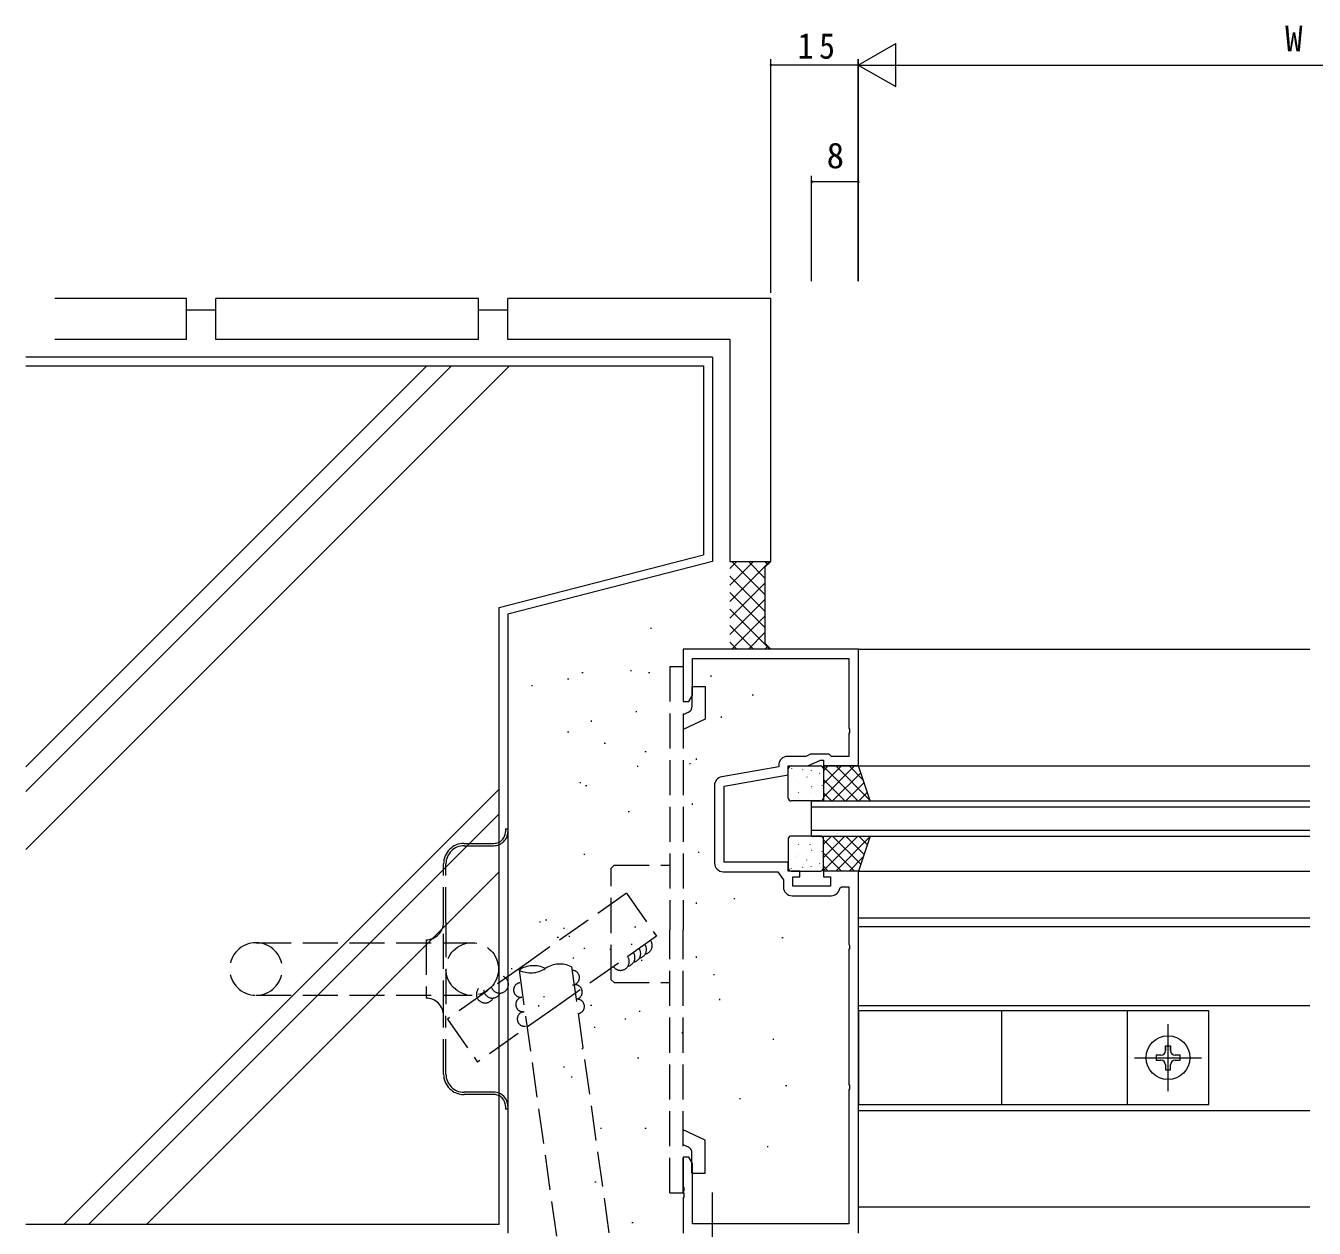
# Model space of a CAD drawing. Units: millimetres, scale not verified. Extents: x -841 to 746, y -594 to 534.
# Drawn here: x -131.1 to 89.4, y -183.8 to 22.1 of the extents above; entities that cross this region are included whole.
import ezdxf
from ezdxf.enums import TextEntityAlignment as Align

# ---------------------------------------------------------------- set-up
doc = ezdxf.new("R2010")
doc.units = ezdxf.units.MM
doc.header["$LTSCALE"] = 2
doc.linetypes.add('CHAIN2', pattern=[12, 9, -1, 1, -1])
doc.linetypes.add('DASHED3', pattern=[4, 3, -1])
for name, color, linetype, lineweight in [('0-3_YKK_12', 2, 'Continuous', 9), ('0-4_YSS_K', 3, 'Continuous', 9), ('0-5_YKK_D', 6, 'Continuous', 9), ('0-6_YKK_13', 4, 'Continuous', 9), ('0-7_YKK_11', 7, 'Continuous', 9)]:
    doc.layers.add(name, color=color, linetype=linetype, lineweight=lineweight)
doc.styles.add('ＭＳ ゴシック', font='')
doc.styles.get('ＭＳ ゴシック').set_extended_font_data('MS Gothic')

msp = doc.modelspace()

# ---------------------------------------------------------------- linework, layer by layer
at = {"layer": '0-3_YKK_12'}
for p, q in [((11.369, -84.644), (88.619, -84.644)), ((11.369, -104.644), (88.619, -104.644)), ((3.369, -110.644), (88.619, -110.644)), ((3.369, -116.644), (3.369, -110.644)), ((3.369, -111.644), (88.619, -111.644)), ((3.369, -115.644), (88.619, -115.644)), ((3.369, -116.644), (88.619, -116.644)), ((11.369, -122.644), (88.619, -122.644)), ((11.369, -130.644), (88.619, -130.644)), ((11.369, -132.144), (88.619, -132.144)), ((11.369, -145.644), (88.619, -145.644)), ((11.369, -163.644), (88.619, -163.644)), ((11.369, -180.144), (88.619, -180.144))]:
    msp.add_line(p, q, dxfattribs=at)
at = {"layer": '0-3_YKK_12', "linetype": 'CHAIN2'}
msp.add_line((-13.631, -189.623), (-13.631, -177.703), dxfattribs=at)
at = {"layer": '0-4_YSS_K'}
for p, q in [((-103.631, -24.646), (-126.141, -24.646)), ((-103.631, -31.646), (-103.631, -24.646)), ((-98.631, -31.646), (-98.631, -24.646)), ((-53.631, -24.646), (-98.631, -24.646)), ((-53.631, -31.646), (-53.631, -24.646)), ((-48.631, -31.646), (-48.631, -24.646)), ((-98.631, -26.646), (-103.631, -26.646)), ((-48.631, -26.646), (-53.631, -26.646)), ((-103.631, -31.646), (-126.141, -31.646)), ((-53.631, -31.646), (-98.631, -31.646)), ((-10.631, -31.646), (-48.631, -31.646)), ((-10.631, -31.646), (-10.631, -69.646)), ((-13.631, -34.644), (-131.141, -34.644)), ((-13.631, -34.644), (-13.631, -69.644)), ((-48.351, -36.143), (-131.141, -118.933)), ((-58.251, -36.143), (-131.141, -109.034)), ((-62.493, -36.143), (-131.141, -104.791)), ((-50.131, -77.528), (-15.131, -68.528)), ((-13.631, -69.644), (-48.631, -78.644)), ((-3.775, -69.646), (-10.631, -76.502)), ((-9.432, -69.646), (-10.631, -70.845)), ((-6.604, -69.646), (-10.631, -73.673)), ((-10.631, -69.646), (-3.631, -69.646)), ((-10.288, -69.646), (-4.631, -75.303)), ((-7.459, -69.646), (-4.631, -72.475)), ((-4.631, -69.646), (-4.203, -70.074)), ((-4.631, -70.646), (-3.631, -69.646)), ((-10.631, -72.132), (-4.631, -78.132)), ((-4.631, -70.646), (-4.631, -83.644)), ((-4.631, -73.33), (-10.631, -79.33)), ((-10.631, -74.96), (-4.631, -80.96)), ((-4.631, -76.159), (-10.631, -82.159)), ((-50.131, -183.144), (-50.131, -77.528)), ((-48.631, -78.644), (-48.631, -184.644)), ((-10.631, -77.788), (-3.775, -84.645)), ((-4.631, -78.987), (-10.288, -84.644)), ((-24.021, -81.129), (-24.221, -81.129)), ((-10.631, -80.617), (-6.604, -84.644)), ((-10.631, -83.445), (-9.432, -84.644)), ((-4.631, -81.816), (-7.459, -84.644)), ((-4.631, -83.644), (-3.631, -84.644)), ((-4.203, -84.216), (-4.632, -84.645)), ((-38.207, -89.767), (-38.407, -89.767)), ((-35.747, -88.735), (-35.947, -88.735)), ((-27.609, -88.229), (-27.609, -88.429)), ((-24.338, -88.735), (-24.538, -88.735)), ((-13.892, -89.181), (-13.892, -89.381)), ((-44.54, -90.803), (-44.54, -91.003)), ((-6.59, -92.538), (-6.79, -92.538)), ((-34.393, -96.885), (-34.393, -97.085)), ((-26.674, -95.247), (-26.674, -95.447)), ((-12.117, -96.191), (-12.117, -96.391)), ((-38.207, -98.856), (-38.407, -98.856)), ((-31.944, -100.779), (-32.144, -100.779)), ((-24.969, -102.214), (-25.169, -102.214)), ((-16.376, -103.378), (-16.376, -103.578)), ((-26.44, -104.604), (-26.44, -104.804)), ((-17.365, -104.265), (-17.565, -104.265)), ((-36.265, -107.411), (-36.265, -107.611)), ((-50.131, -108.634), (-124.641, -183.144)), ((-35.113, -108.068), (-35.313, -108.068)), ((-17.086, -111.098), (-17.086, -111.298)), ((-50.131, -112.876), (-120.399, -183.144)), ((-27.824, -112.505), (-28.024, -112.505)), ((-35.43, -119.794), (-35.63, -119.794)), ((-16.021, -119.35), (-16.021, -119.55)), ((-50.131, -122.776), (-110.499, -183.144)), ((-9.759, -127.4), (-9.959, -127.4)), ((-16.376, -128.045), (-16.376, -128.245)), ((-43.136, -131.272), (-43.136, -131.472)), ((-41.961, -131.061), (-42.161, -131.061)), ((-26.747, -132.247), (-26.948, -132.247)), ((-39.986, -134.025), (-40.186, -134.025)), ((-38.916, -132.471), (-39.117, -132.471)), ((-38.01, -133.828), (-38.21, -133.828)), ((-1.519, -134.056), (-1.719, -134.056)), ((-35.433, -135.882), (-35.633, -135.882)), ((-31.118, -135.951), (-31.118, -136.151)), ((-27.34, -135.211), (-27.54, -135.211)), ((-37.427, -137.443), (-37.427, -137.643)), ((-25.738, -137.822), (-25.738, -138.022)), ((-16.376, -137.273), (-16.376, -137.473)), ((-47.889, -139.36), (-48.089, -139.36)), ((-13.245, -140.394), (-13.445, -140.394)), ((-42.349, -144.181), (-42.549, -144.181)), ((-12.383, -144.549), (-12.383, -144.749)), ((-43.362, -145.63), (-43.362, -145.83)), ((-34.256, -145.682), (-34.456, -145.682)), ((-25.957, -146.67), (-26.157, -146.67)), ((-33.663, -149.437), (-33.863, -149.437)), ((-28.545, -147.881), (-28.545, -148.081)), ((-18.803, -150.228), (-18.803, -150.428)), ((-3.104, -151.487), (-3.304, -151.487)), ((-35.747, -153.071), (-35.947, -153.071)), ((-38.916, -156.241), (-39.117, -156.241)), ((-26.239, -154.656), (-26.439, -154.656)), ((-37.615, -157.933), (-37.815, -157.933)), ((-0.885, -159.41), (-1.085, -159.41)), ((-8.809, -161.628), (-9.009, -161.628)), ((-32.578, -166.699), (-32.778, -166.699)), ((-24.972, -166.699), (-25.172, -166.699)), ((-4.055, -169.868), (-4.255, -169.868)), ((-33.529, -175.89), (-33.729, -175.89)), ((-27.19, -182.862), (-27.39, -182.862)), ((-50.131, -183.144), (-131.141, -183.144))]:
    msp.add_line(p, q, dxfattribs=at)
at = {"layer": '0-4_YSS_K', "linetype": 'DASHED3'}
for p, q in [((-28.345, -126.433), (-23.167, -133.793)), ((-23.166, -133.793), (-40.337, -145.875)), ((-46.716, -139.592), (-37.117, -207.955)), ((-37.733, -139.045), (-28.133, -207.408)), ((-40.337, -145.875), (-53.797, -155.344)), ((-58.975, -147.984), (-53.797, -155.344))]:
    msp.add_line(p, q, dxfattribs=at)
at = {"layer": '0-4_YSS_K'}
for points in [[(-3.631, -69.646), (-3.631, -24.646), (-48.631, -24.646)], [(-131.141, -36.144), (-15.131, -36.144), (-15.131, -68.528)]]:
    msp.add_lwpolyline(points, dxfattribs=at)
at = {"layer": '0-4_YSS_K', "linetype": 'DASHED3'}
msp.add_lwpolyline([(-28.345, -126.433), (-45.516, -138.514), (-58.975, -147.984)], dxfattribs=at)
for centre, radius, start, end in [((-25.426, -135.383), 1.5, 281.55154, 35.12971), ((-28.37, -137.455), 1.5, 281.55154, 35.12971), ((-27.389, -136.764), 1.5, 281.55154, 35.12971), ((-26.407, -136.074), 1.5, 281.55154, 35.12971), ((-44.234, -143.345), 4.5, 63.48537, 123.48541), ((-39.742, -143.072), 4.5, 63.48541, 123.48537), ((-29.352, -138.145), 1.5, 215.12971, 35.12971), ((-50.034, -142.04), 1.5, 197.33397, 62.70325), ((-44.708, -135.566), 4.5, 243.48537, 303.48541), ((-37.621, -140.892), 1.25, 273.48576, 93.48595), ((-52.509, -143.735), 1.5, 141.24161, 334.39198), ((-51.271, -142.888), 1.5, 182.61778, 334.39198), ((-46.399, -143.012), 1.25, 98.48006, 278.48024), ((-37.143, -143.353), 1.25, 278.48576, 98.48595), ((-46.03, -145.485), 1.25, 98.48006, 278.48024), ((-36.774, -145.826), 1.25, 278.48576, 98.48595), ((-45.769, -147.974), 1.25, 98.48581, 278.48599)]:
    msp.add_arc(centre, radius, start, end, dxfattribs=at)
at = {"layer": '0-5_YKK_D'}
for p, q in [((11.357, 15.354), (17.765, 19.054)), ((17.765, 11.654), (17.765, 19.054)), ((-3.631, -23.646), (-3.631, 16.354)), ((11.357, -21.646), (11.357, 16.354)), ((11.369, -21.646), (11.369, 16.354)), ((11.369, 15.354), (-3.631, 15.354)), ((11.357, 15.354), (17.765, 11.654)), ((11.357, 15.354), (24.174, 15.354)), ((18.757, 15.354), (156.467, 15.354)), ((3.369, -21.646), (3.369, -3.646)), ((11.369, -21.646), (11.369, -3.646)), ((11.369, -4.646), (3.369, -4.646))]:
    msp.add_line(p, q, dxfattribs=at)
for centre, start, end in [((-3.631, 15.354), 0, 180), ((-3.631, 15.354), 180, 0), ((3.369, -4.646), 0, 180), ((3.369, -4.646), 180, 0), ((11.369, -4.646), 0, 180), ((11.369, -4.646), 180, 0)]:
    msp.add_arc(centre, 0.128, start, end, dxfattribs=at)
at = {"layer": '0-6_YKK_13', "linetype": 'DASHED3'}
for p, q in [((-20.931, -87.644), (-18.632, -87.644)), ((-20.931, -87.644), (-20.931, -132.692)), ((-18.632, -87.644), (-18.632, -132.692)), ((-17.133, -91.03), (-17.133, -94.546)), ((-17.132, -91.03), (-14.832, -91.031)), ((-14.833, -91.03), (-14.833, -96.648)), ((-17.71, -95.453), (-18.632, -95.883)), ((-14.832, -96.648), (-18.632, -98.42)), ((-49.031, -115.408), (-49.031, -115.908)), ((-56.131, -117.908), (-51.031, -117.908)), ((-56.131, -118.308), (-51.031, -118.308)), ((-59.631, -131.408), (-59.631, -121.408)), ((-59.231, -131.408), (-59.231, -121.408)), ((-30.932, -122.155), (-30.432, -121.655)), ((-30.932, -141.251), (-30.932, -122.155)), ((-30.432, -121.655), (-20.932, -121.655)), ((-59.631, -147.408), (-59.631, -131.408)), ((-59.231, -131.408), (-59.231, -147.408)), ((-62.631, -134.408), (-62.631, -144.408)), ((-20.931, -177.739), (-20.931, -132.692)), ((-18.631, -177.739), (-18.631, -132.692)), ((-91.731, -134.908), (-54.731, -134.908)), ((-91.731, -143.908), (-54.731, -143.908)), ((-59.631, -157.408), (-59.631, -147.408)), ((-59.231, -157.408), (-59.231, -147.408)), ((-51.031, -160.508), (-56.131, -160.508)), ((-51.031, -160.908), (-56.131, -160.908)), ((-49.031, -162.908), (-49.031, -163.408)), ((-14.832, -168.735), (-18.632, -166.963)), ((-17.71, -169.931), (-18.632, -169.501)), ((-14.832, -174.353), (-14.832, -168.735)), ((-17.133, -174.353), (-17.133, -170.837)), ((-17.132, -174.353), (-14.832, -174.353)), ((-20.931, -177.739), (-18.632, -177.739))]:
    msp.add_line(p, q, dxfattribs=at)
at = {"layer": '0-6_YKK_13'}
for p, q in [((-0.631, -110.144), (-0.631, -105.144)), ((-0.131, -104.644), (4.869, -104.644)), ((-0.068, -105.088), (-0.091, -105.132)), ((1.877, -105.28), (1.789, -105.327)), ((3.291, -105.452), (3.284, -105.459)), ((6.213, -104.644), (5.369, -105.489)), ((8.458, -104.644), (5.369, -107.734)), ((10.703, -104.644), (5.369, -109.979)), ((11.271, -110.644), (5.369, -104.743)), ((5.369, -105.144), (5.369, -110.144)), ((11.764, -105.829), (6.948, -110.644)), ((13.295, -110.424), (7.516, -104.644)), ((12.173, -107.056), (9.761, -104.644)), ((0.667, -107.113), (0.643, -107.157)), ((1.086, -107.427), (1.079, -107.434)), ((2.557, -106.522), (2.532, -106.566)), ((4.748, -105.879), (4.724, -105.923)), ((5.18, -107.955), (5.157, -107.999)), ((5.274, -107.271), (5.266, -107.278)), ((9.025, -110.644), (5.369, -106.988)), ((12.325, -107.513), (9.193, -110.644)), ((1.099, -109.19), (1.075, -109.234)), ((3.106, -109.213), (3.099, -109.22)), ((3.291, -108.547), (3.267, -108.591)), ((3.402, -108.17), (3.313, -108.217)), ((6.78, -110.644), (5.369, -109.233)), ((12.886, -109.197), (11.438, -110.644)), ((4.869, -110.644), (-0.131, -110.644)), ((3.723, -110.623), (3.711, -110.644)), ((4.869, -116.644), (-0.131, -116.644)), ((3.723, -116.665), (3.711, -116.644)), ((6.78, -116.644), (5.369, -118.056)), ((9.025, -116.644), (5.369, -120.301)), ((11.271, -116.644), (5.369, -122.546)), ((11.764, -121.46), (6.948, -116.644)), ((13.295, -116.865), (7.516, -122.644)), ((12.325, -119.776), (9.193, -116.644)), ((12.886, -118.092), (11.438, -116.644)), ((-0.631, -117.144), (-0.631, -122.144)), ((1.099, -118.099), (1.075, -118.055)), ((3.106, -118.076), (3.099, -118.069)), ((3.291, -118.742), (3.267, -118.698)), ((3.402, -119.119), (3.313, -119.072)), ((5.369, -122.144), (5.369, -117.144)), ((10.703, -122.644), (5.369, -117.31)), ((0.667, -120.175), (0.643, -120.131)), ((1.086, -119.862), (1.079, -119.855)), ((2.557, -120.767), (2.532, -120.723)), ((5.18, -119.333), (5.157, -119.289)), ((5.274, -120.017), (5.266, -120.011)), ((8.458, -122.644), (5.369, -119.555)), ((12.173, -120.232), (9.761, -122.644)), ((-0.131, -122.644), (4.869, -122.644)), ((-0.068, -122.2), (-0.091, -122.156)), ((1.877, -122.008), (1.789, -121.961)), ((3.291, -121.837), (3.284, -121.83)), ((4.748, -121.41), (4.724, -121.366)), ((6.213, -122.644), (5.369, -121.8)), ((35.869, -146.601), (35.869, -162.601)), ((57.369, -146.601), (57.369, -162.601)), ((62.319, -154.191), (62.319, -155.011)), ((63.139, -154.191), (62.319, -154.191)), ((63.959, -152.551), (64.779, -152.551)), ((63.959, -153.371), (63.959, -152.551)), ((63.959, -152.551), (63.959, -153.371)), ((64.779, -152.551), (64.779, -153.371)), ((64.779, -153.371), (64.779, -152.551)), ((66.419, -154.191), (65.599, -154.191)), ((66.419, -155.011), (66.419, -154.191)), ((62.319, -155.011), (63.139, -155.011)), ((63.959, -155.831), (63.959, -156.651)), ((64.779, -156.651), (64.779, -155.831)), ((65.599, -155.011), (66.419, -155.011)), ((63.959, -156.651), (64.779, -156.651))]:
    msp.add_line(p, q, dxfattribs=at)
at = {"layer": '0-6_YKK_13', "linetype": 'CHAIN2'}
for p, q in [((64.369, -160.351), (64.369, -148.851)), ((58.619, -154.601), (70.119, -154.601))]:
    msp.add_line(p, q, dxfattribs=at)
at = {"layer": '0-6_YKK_13'}
for points in [[(13.369, -110.644), (11.369, -104.644), (5.369, -104.644), (5.369, -110.644)], [(13.369, -116.644), (11.369, -122.644), (5.369, -122.644), (5.369, -116.644)], [(11.369, -162.601), (71.369, -162.601), (71.369, -146.601), (11.369, -146.601)]]:
    msp.add_lwpolyline(points, close=True, dxfattribs=at)
at = {"layer": '0-6_YKK_13', "linetype": 'DASHED3'}
for points in [[(-49.031, -115.408), (-48.631, -115.408), (-48.631, -115.908), (-48.631, -162.908)], [(-30.932, -141.251), (-30.432, -141.75), (-20.931, -141.751)], [(-48.631, -162.908), (-48.631, -163.408), (-49.031, -163.408)]]:
    msp.add_lwpolyline(points, dxfattribs=at)
msp.add_circle((-54.731, -139.408), 4.5, dxfattribs=at)
at = {"layer": '0-6_YKK_13'}
msp.add_circle((64.369, -154.601), 3.75, dxfattribs=at)
at = {"layer": '0-6_YKK_13', "linetype": 'DASHED3'}
for centre, radius, start, end in [((-18.133, -94.546), 1, 294.96365, 0.01398), ((-51.031, -115.908), 2, 270, 0), ((-51.031, -115.908), 2.4, 270, 0), ((-56.131, -121.408), 3.5, 90, 180), ((-56.131, -121.408), 3.1, 90, 180), ((-62.631, -131.408), 3, 270, 0), ((-91.731, -139.408), 4.5, 90, 270), ((-91.731, -139.408), 4.5, 270, 90), ((-62.631, -147.408), 3, 0, 90), ((-56.131, -157.408), 3.5, 180, 270), ((-56.131, -157.408), 3.1, 180, 270), ((-51.031, -162.908), 2.4, 0, 90), ((-51.031, -162.908), 2, 0, 90), ((-18.133, -170.837), 1, 359.99213, 65.01996)]:
    msp.add_arc(centre, radius, start, end, dxfattribs=at)
at = {"layer": '0-6_YKK_13'}
for centre, radius, start, end in [((-0.131, -105.144), 0.5, 90, 180), ((4.869, -105.144), 0.5, 0, 90), ((-0.131, -110.144), 0.5, 180, 270), ((4.869, -110.144), 0.5, 270, 0), ((-0.131, -117.144), 0.5, 90, 180), ((4.869, -117.144), 0.5, 0, 90), ((-0.131, -122.144), 0.5, 180, 270), ((4.869, -122.144), 0.5, 270, 0), ((63.139, -153.371), 0.82, 270, 0), ((65.599, -153.371), 0.82, 180, 270), ((63.139, -155.831), 0.82, 0, 90), ((65.599, -155.831), 0.82, 90, 180)]:
    msp.add_arc(centre, radius, start, end, dxfattribs=at)
at = {"layer": '0-7_YKK_11'}
for p, q in [((-13.261, -107.975), (-13.261, -121.274)), ((0.039, -126.874), (6.699, -126.874))]:
    msp.add_line(p, q, dxfattribs=at)
for points in [[(11.369, -184.644), (11.369, -122.644), (5.369, -122.644), (5.369, -123.644), (6.569, -123.644), (6.569, -125.244), (0.169, -125.244), (0.169, -123.644), (1.369, -123.644), (1.369, -122.644), (-0.631, -122.644), (-0.631, -121.144), (-11.631, -121.144), (-11.631, -108.084), (-0.631, -106.144), (-0.631, -104.644), (2.724, -104.644), (4.869, -103.644), (5.369, -103.644), (5.369, -104.644), (11.369, -104.644), (11.369, -84.644), (-18.631, -84.644), (-18.631, -93.644), (-17.631, -93.644), (-17.001, -92.553), (-17.001, -86.274), (9.739, -86.274), (9.739, -98.186), (9.859, -98.369), (9.859, -98.919), (9.739, -99.103), (9.739, -103.014), (6.739, -103.014), (6.369, -102.644), (3.156, -102.644), (2.363, -103.014), (-0.761, -103.014)], [(-2.261, -104.514), (-2.261, -104.777), (-12.022, -106.498)], [(-11.761, -122.774), (-2.431, -122.774), (-1.461, -124.16), (-1.461, -125.374)], [(8.182, -125.599), (8.478, -125.344), (9.739, -125.344), (9.739, -135.186), (9.859, -135.369), (9.859, -135.919), (9.739, -136.103), (9.739, -159.186), (9.859, -159.369), (9.859, -159.919), (9.739, -160.103), (9.739, -183.014), (-17.001, -183.014), (-17.001, -172.736), (-17.631, -171.644), (-18.631, -171.644), (-18.631, -176.686), (-18.511, -176.869), (-18.511, -177.419), (-18.631, -177.603), (-18.631, -177.686), (-18.511, -177.869), (-18.511, -178.419), (-18.631, -178.603), (-18.631, -184.644)]]:
    msp.add_lwpolyline(points, dxfattribs=at)
for centre, start, end in [((-0.761, -104.514), 90, 179.99998), ((-11.761, -107.975), 100, 179.99998), ((-11.761, -121.274), 180, 269.99998), ((0.039, -125.374), 180, 269.99998), ((6.699, -125.374), 270, 351.37306)]:
    msp.add_arc(centre, 1.5, start, end, dxfattribs=at)

# ---------------------------------------------------------------- texts
at = {"layer": '0-5_YKK_D', "color": 7, "style": 'ＭＳ ゴシック'}
for s, p in [('W', (84.406, 16.354)), ('8', (5.929, -3.646))]:
    msp.add_text(s, height=4.399, dxfattribs=at).set_placement(p, align=Align.BOTTOM_LEFT)
at = {"layer": '0-5_YKK_D', "color": 7, "insert": (0.989, 16.354), "char_height": 4.399, "attachment_point": 7, "style": 'ＭＳ ゴシック'}
msp.add_mtext('\\T1.36;\\W0.9;15', dxfattribs=at)

doc.saveas('drawing.dxf')
